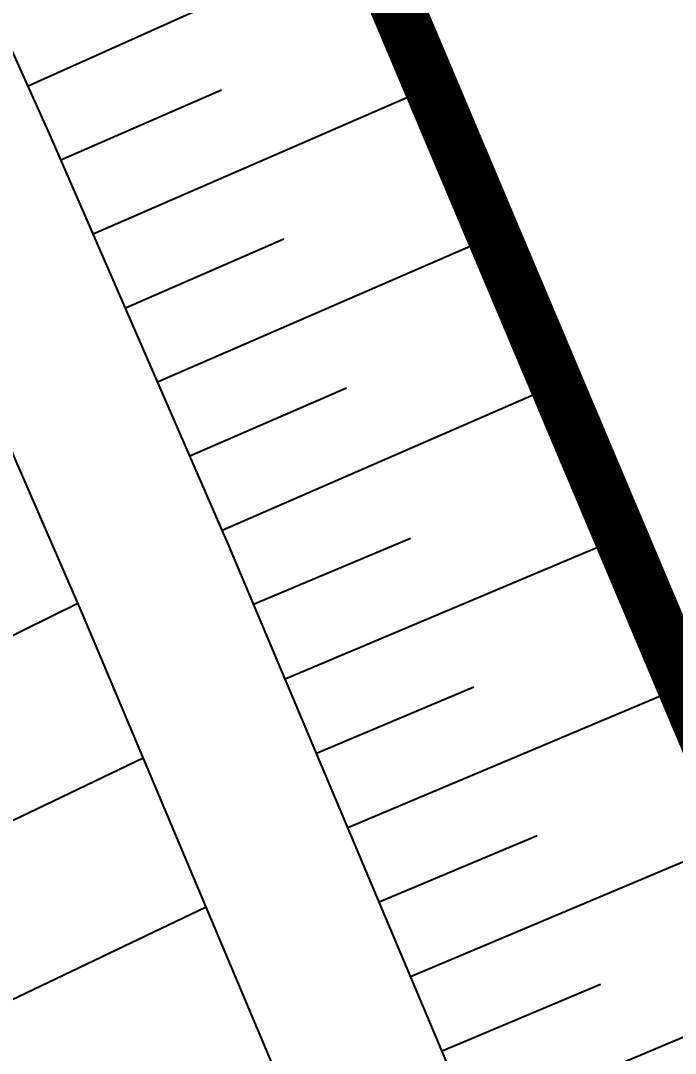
# Model space of a CAD drawing. Header units: millimetres. Extents: x 0 to 285450075, y -3000605 to 8125189010.
# Drawn here: x 6236419.97 to 6236432.13, y 5216716.45 to 5216735.63 of the extents above; entities that cross this region are included whole.
import ezdxf
from ezdxf import colors
from ezdxf.entities.mleader import LeaderData, LeaderLine
from ezdxf.math import Vec2, Vec3

# ---------------------------------------------------------------- set-up
doc = ezdxf.new("R2010")
doc.units = ezdxf.units.MM
for name, color, linetype in [('!Полоса отвода', 30, 'Continuous'), ('1 Этап ПК0+00-178+00 (1+).Ситуация.Проектные откосы', 84, 'Continuous'), ('Основное направление 30.05.Верх покрытия', 7, 'Continuous'), ('Основное направление 30.05.Ось трассы', 7, 'Continuous')]:
    doc.layers.add(name, color=color, linetype=linetype)
doc.layers.add('ИС_Выноски', color=3, linetype='Continuous', lineweight=18)
doc.layers.add('ИС_Размер', color=3, linetype='Continuous', lineweight=18)
doc.styles.add('ISOCPEUR', font='isocpeur.ttf', dxfattribs={"width": 0.8, "oblique": 15, "height": 2.5})
doc.linetypes.add('гр.ПОЛЬ.10', pattern='A,6.75,-2,[131,ltypeshp.shx,S=0.75,R=0,X=-0.75,Y=-0.375],-2,6.75,[130,ltypeshp.shx,S=0.75,R=270.000001,X=-8.75,Y=-0.375],0', length=17.5)

# ---------------------------------------------------------------- blocks, each defined once
blk = doc.blocks.new('_DotBlank')
at = {"color": 0, "linetype": 'ByBlock', "lineweight": -2}
blk.add_line((-0.5, 0), (-1, 0), dxfattribs=at)
blk.add_circle((0, 0), 0.5, dxfattribs=at)
blk = doc.blocks.new('SLOPEA$CE6541FE1')
at = {"layer": '1 Этап ПК0+00-178+00 (1+).Ситуация.Проектные откосы'}
for p, q in [((6236412.776, 5216720.74, 10.878), (6236421.036, 5216724.807, 10.878)), ((6236414.07, 5216718.033, 10.878), (6236422.25, 5216721.935, 10.878)), ((6236415.361, 5216715.325, 10.878), (6236423.416, 5216719.167, 10.878))]:
    blk.add_line(p, q, dxfattribs=at)
at = {"layer": '1 Этап ПК0+00-178+00 (1+).Ситуация.Проектные откосы', "linetype": 'Continuous', "flags": 128}
blk.add_lwpolyline([(6236459.731, 5216616.388), (6236456.839, 5216626.205), (6236453.822, 5216635.988), (6236450.718, 5216645.75), (6236447.49, 5216655.476), (6236443.141, 5216668.077), (6236440.736, 5216674.845), (6236437.202, 5216684.484), (6236433.546, 5216694.082), (6236429.897, 5216703.418), (6236426.132, 5216712.714), (6236425.937, 5216713.185), (6236421.141, 5216724.565), (6236417.856, 5216732.12), (6236413.635, 5216741.518)], dxfattribs=at)
blk = doc.blocks.new('SLOPEA$C3369CF5F')
at = {"layer": '1 Этап ПК0+00-178+00 (1+).Ситуация.Проектные откосы'}
for p, q in [((6236420.111, 5216734.415, 7.748), (6236426.063, 5216737.09, 7.748)), ((6236420.721, 5216733.045, 7.748), (6236423.7, 5216734.341, 7.748)), ((6236421.319, 5216731.669, 7.748), (6236427.243, 5216734.246, 7.748)), ((6236421.918, 5216730.294, 7.748), (6236424.862, 5216731.575, 7.748)), ((6236422.516, 5216728.918, 7.748), (6236428.371, 5216731.466, 7.748)), ((6236423.114, 5216727.543, 7.748), (6236426.025, 5216728.809, 7.748)), ((6236423.713, 5216726.167, 7.748), (6236429.499, 5216728.685, 7.748)), ((6236424.299, 5216724.787, 7.748), (6236427.209, 5216726.014, 7.748)), ((6236424.882, 5216723.405, 7.748), (6236430.712, 5216725.863, 7.748)), ((6236425.464, 5216722.022, 7.748), (6236428.384, 5216723.253, 7.748)), ((6236426.047, 5216720.64, 7.748), (6236431.897, 5216723.107, 7.748)), ((6236426.63, 5216719.258, 7.748), (6236429.56, 5216720.493, 7.748)), ((6236427.213, 5216717.876, 7.748), (6236433.082, 5216720.35, 7.748)), ((6236427.796, 5216716.494, 7.748), (6236430.735, 5216717.733, 7.748)), ((6236428.378, 5216715.112, 7.748), (6236434.267, 5216717.594, 7.748))]:
    blk.add_line(p, q, dxfattribs=at)
at = {"layer": '1 Этап ПК0+00-178+00 (1+).Ситуация.Проектные откосы', "linetype": 'Continuous', "flags": 128}
for points in [[(6236469.044, 5216619.398), (6236466.179, 5216629.352), (6236463.189, 5216639.275), (6236459.882, 5216649.095), (6236456.452, 5216658.875), (6236451.824, 5216671.533), (6236449.455, 5216678.404), (6236445.932, 5216688.175), (6236442.284, 5216697.906), (6236438.525, 5216707.32), (6236434.65, 5216716.692), (6236434.45, 5216717.167), (6236429.518, 5216728.638), (6236426.381, 5216736.37)], [(6236462.586, 5216617.311), (6236459.682, 5216627.163), (6236456.653, 5216636.982), (6236453.536, 5216646.779), (6236450.295, 5216656.54), (6236445.928, 5216669.187), (6236443.513, 5216675.979), (6236439.966, 5216685.652), (6236436.295, 5216695.285), (6236432.63, 5216704.654), (6236428.85, 5216713.983), (6236428.655, 5216714.456), (6236423.839, 5216725.877), (6236420.541, 5216733.458), (6236416.302, 5216742.89)]]:
    blk.add_lwpolyline(points, dxfattribs=at)

msp = doc.modelspace()

# ---------------------------------------------------------------- linework, layer by layer
at = {"layer": '!Полоса отвода', "color": 30, "linetype": 'гр.ПОЛЬ.10', "true_color": 0xff7f00, "transparency": 33554687, "const_width": 1}
msp.add_lwpolyline([(6236496.832, 5216507.3051), (6236469.4309, 5216619.3363), (6236444.9985, 5216693.129), (6236412.5546, 5216770.04), (6236363.6949, 5216860.4174), (6236310.9004, 5216922.0721), (6236257.8407, 5216974.6503)], dxfattribs=at)
at = {"layer": 'ИС_Размер', "linetype": 'Continuous'}
msp.add_circle((6226064.7742, 5217311.3687), 148840.0322, dxfattribs=at)
at = {"layer": 'Основное направление 30.05.Верх покрытия', "color": 6, "flags": 128}
msp.add_lwpolyline([(6236481.3215, 5216496.0399, 0.0625815), (6236423.9914, 5216689.9006, 0.0387606), (6236364.9204, 5216800.6432, 0.018207), (6236333.6414, 5216850.7871, 0.018207)], format="xyb", dxfattribs=at)
at = {"layer": 'Основное направление 30.05.Верх покрытия', "color": 5, "flags": 128}
msp.add_lwpolyline([(6236480.5814, 5216495.9185, 0.0625815), (6236423.3044, 5216689.5999, 0.0387606), (6236364.288, 5216800.2401, 0.018186), (6236333.0783, 5216850.2823, 0.018186)], format="xyb", dxfattribs=at)

# ---------------------------------------------------------------- next in the draw order: leaders
at = {"layer": 'ИС_Выноски', "color": 3}
ml = msp.add_multileader_mtext('Standard', dxfattribs=at)
ml.set_content('ПК70+50\\P24+3х33+24', color=3, style='ISOCPEUR')
ml.set_leader_properties(color=256, linetype='ByLayer', lineweight=-1)
ml.set_arrow_properties(name='DOTBLANK')
ml.build(insert=Vec2(0, 0))
ml.multileader.update_dxf_attribs({"text_left_attachment_type": 6, "text_right_attachment_type": 6, "dogleg_length": 0.36, "arrow_head_size": 1500, "scale": 25})
ctx = ml.context
ctx.base_point, ctx.scale, ctx.char_height, ctx.arrow_head_size, ctx.landing_gap_size, ctx.plane_origin, ctx.plane_x_axis, ctx.plane_y_axis = Vec3(6236691.2056, 5217349.7238), 25, 125, 1500, 2.25, Vec3(6242724.0352, 5214845.6196), Vec3(1, 0.0000115), Vec3(-0.0000115, 1)
ctx.left_attachment, ctx.right_attachment, ctx.text_align_type = 6, 6, 1
notes = []
notes.append((ctx, [(0, (1, 1, 0), (6236671.0754, 5217349.7235), (1, 0.0000115), 20.1302, [(1, [(6236451.887, 5217068.3139)], 0, [])])]))
ctx.mtext.insert, ctx.mtext.text_direction, ctx.mtext.rotation, ctx.mtext.width, ctx.mtext.alignment, ctx.mtext.flow_direction = Vec3(6237088.6703, 5217499.7283), Vec3(1, 0.0000115), 0.0000115, 857.209003, 2, 5
ctx.mtext.has_bg_fill, ctx.mtext.bg_color, ctx.mtext.bg_scale_factor, ctx.mtext.bg_transparency, ctx.mtext.use_window_bg_color = 1, -1027028792, 1.5, 0, 1
for ctx, leaders in notes:
    for number, flags, end, landing, length, lines in leaders:
        leader = LeaderData()
        leader.index, (leader.has_last_leader_line, leader.has_dogleg_vector, leader.attachment_direction) = number, flags
        leader.last_leader_point, leader.dogleg_vector, leader.dogleg_length = Vec3(end), Vec3(landing), length
        for number, points, colour, breaks in lines:
            line = LeaderLine()
            line.index, line.vertices, line.color, line.breaks = number, Vec3.list(points), colors.encode_raw_color(colour), breaks
            leader.lines.append(line)
        ctx.leaders.append(leader)

# ---------------------------------------------------------------- next in the draw order: linework, layer by layer
at = {"layer": 'Основное направление 30.05.Ось трассы', "color": 1, "lineweight": 40, "true_color": 0xff0000, "flags": 128}
msp.add_lwpolyline([(6236484.5306, 5215168.6635), (6236481.8903, 5216316.6935, 0.0002441), (6236481.8575, 5216329.1934, 0.0007324), (6236481.8003, 5216341.6933, 0.0012207), (6236481.6942, 5216354.1928, 0.001709), (6236481.5149, 5216366.6915, 0.0021973), (6236481.238, 5216379.1884, 0.0026856), (6236480.839, 5216391.682, 0.0031738), (6236480.2937, 5216404.17, 0.0036621), (6236479.5777, 5216416.6494, 0.2782706), (6236007.742, 5217095.1932, 0.0036621), (6235996.2926, 5217100.2089, 0.0031738), (6235984.7756, 5217105.0676, 0.0026856), (6235973.2025, 5217109.791, 0.0021973), (6235961.5837, 5217114.4012, 0.001709), (6235949.9293, 5217118.9205, 0.0012207), (6235938.2486, 5217123.3715, 0.0007324), (6235926.5506, 5217127.7767, 0.0002441), (6235914.844, 5217132.1592), (6235320.4061, 5217354.4691, -0.0193391), (6234250.5061, 5217802.4742), (6233192.5927, 5218294.3631, 0.0310959)], format="xyb", dxfattribs=at)

# ---------------------------------------------------------------- next in the draw order: block references
at = {"layer": '1 Этап ПК0+00-178+00 (1+).Ситуация.Проектные откосы', "color": 7, "linetype": 'Continuous', "lineweight": -3}
for name in ['SLOPEA$C3369CF5F', 'SLOPEA$CE6541FE1']:
    msp.add_blockref(name, (0, 0), dxfattribs=at)

doc.saveas('drawing.dxf')
